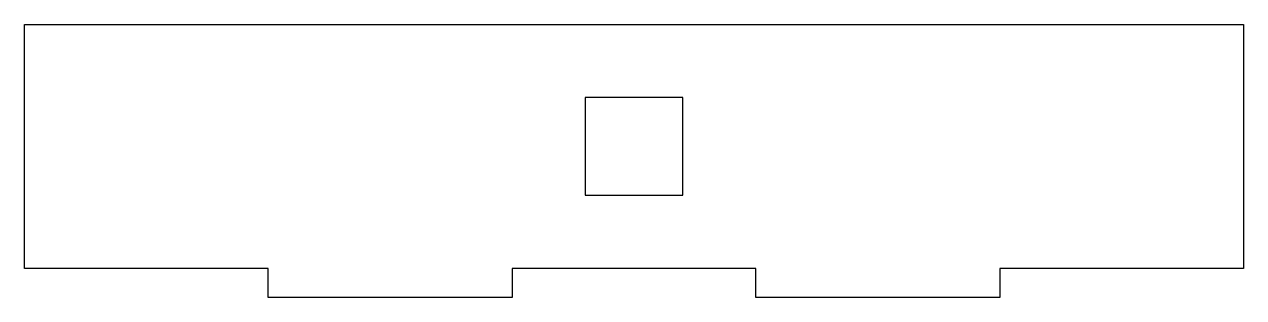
# Model space of a CAD drawing. Header units: millimetres. Extents: x -125 to 125, y 0 to 56.
import ezdxf

# ---------------------------------------------------------------- set-up
doc = ezdxf.new("R2010")
doc.units = ezdxf.units.MM
doc.layers.get('0').update_dxf_attribs({"linetype": 'CONTINUOUS'})

msp = doc.modelspace()

# ---------------------------------------------------------------- linework, layer by layer
for points in [[(125, 6), (75, 6), (75, 0), (25, 0), (25, 6), (-25, 6), (-25, 0), (-75, 0), (-75, 6), (-125, 6), (-125, 56), (125, 56)], [(10, 41), (-10, 41), (-10, 21), (10, 21)]]:
    msp.add_lwpolyline(points, close=True)

doc.saveas('drawing.dxf')
